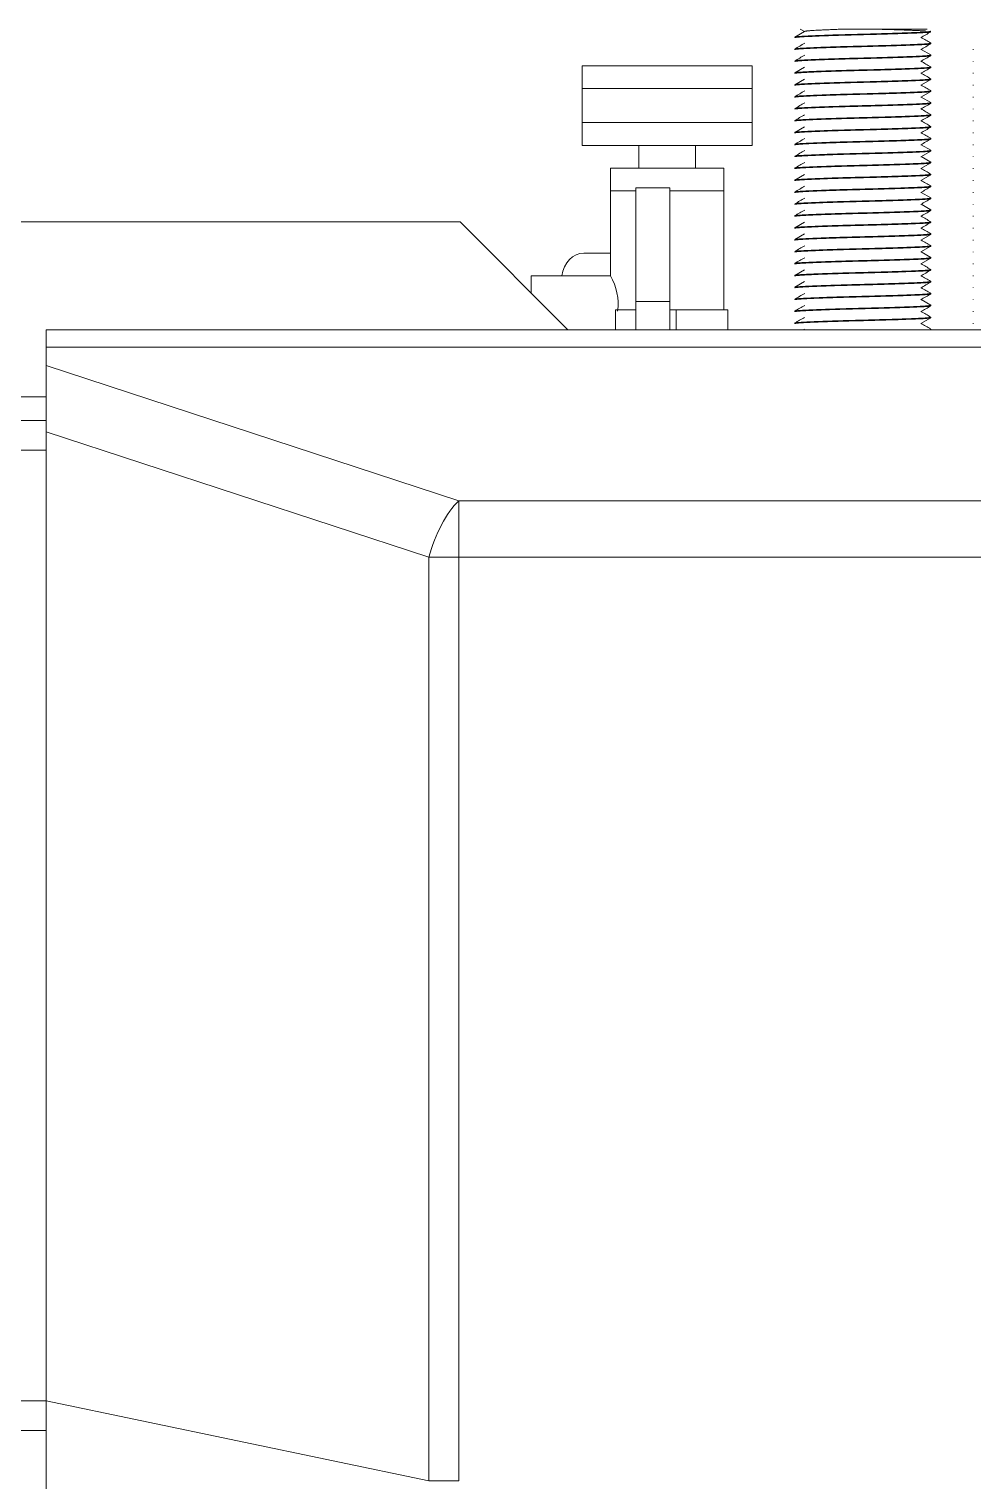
# Model space of a CAD drawing. Header units: millimetres. Extents: x 113490 to 142599, y -20467 to 115.
# Drawn here: x 134271.8 to 134355, y -6244.1 to -6116.2 of the extents above; entities that cross this region are included whole.
import ezdxf

# ---------------------------------------------------------------- set-up
doc = ezdxf.new("R2010")
doc.units = ezdxf.units.MM
doc.layers.add('DV1_0', color=7, linetype='Continuous')

msp = doc.modelspace()

# ---------------------------------------------------------------- linework, layer by layer
at = {"layer": 'DV1_0', "color": 7, "linetype": 'Continuous', "lineweight": 15}
for p, q in [((134340.13, -6116.39), (134339.26, -6116.89)), ((134339.75, -6116.18), (134340.12, -6116.39)), ((134350.94, -6116.18), (134343.8, -6116.18)), ((134339.26, -6117.95), (134339.26, -6118)), ((134351.26, -6118.46), (134350.4, -6117.97)), ((134351.26, -6117.47), (134351.26, -6117.42)), ((134351.26, -6118.52), (134351.26, -6118.47)), ((134354.98, -6117.95), (134354.98, -6118)), ((134335.52, -6119.43), (134320.52, -6119.43)), ((134320.52, -6119.43), (134320.52, -6124.43)), ((134335.52, -6124.43), (134335.52, -6119.43)), ((134339.26, -6119), (134339.26, -6119.05)), ((134340.13, -6119.54), (134339.26, -6120.04)), ((134351.26, -6119.57), (134351.26, -6119.52)), ((134354.98, -6119), (134354.98, -6119.05)), ((134339.26, -6120.05), (134339.26, -6120.1)), ((134340.13, -6120.59), (134339.26, -6121.09)), ((134339.26, -6121.1), (134339.26, -6121.15)), ((134350.39, -6121.13), (134351.26, -6120.62)), ((134351.26, -6120.62), (134351.26, -6120.57)), ((134354.98, -6120.05), (134354.98, -6120.1)), ((134354.98, -6121.1), (134354.98, -6121.15)), ((134335.52, -6121.43), (134320.52, -6121.43)), ((134320.52, -6121.43), (134320.52, -6126.43)), ((134335.52, -6126.43), (134335.52, -6121.43)), ((134339.26, -6122.15), (134339.26, -6122.2)), ((134350.39, -6122.17), (134351.26, -6121.67)), ((134351.26, -6122.66), (134350.4, -6122.17)), ((134351.26, -6121.67), (134351.26, -6121.62)), ((134354.98, -6122.15), (134354.98, -6122.2)), ((134339.26, -6123.2), (134339.26, -6123.25)), ((134351.26, -6122.72), (134351.26, -6122.67)), ((134351.26, -6123.77), (134351.26, -6123.72)), ((134354.98, -6123.2), (134354.98, -6123.25)), ((134335.52, -6124.43), (134320.52, -6124.43)), ((134339.26, -6124.25), (134339.26, -6124.3)), ((134340.13, -6124.79), (134339.26, -6125.29)), ((134351.26, -6124.82), (134351.26, -6124.77)), ((134354.98, -6124.25), (134354.98, -6124.3)), ((134339.26, -6125.3), (134339.26, -6125.35)), ((134351.26, -6125.87), (134351.26, -6125.82)), ((134354.98, -6125.3), (134354.98, -6125.35)), ((134335.52, -6126.43), (134320.52, -6126.43)), ((134325.52, -6126.43), (134325.52, -6128.43)), ((134325.52, -6126.43), (134325.52, -6128.43)), ((134330.52, -6128.43), (134330.52, -6126.43)), ((134330.52, -6128.43), (134330.52, -6126.43)), ((134339.26, -6126.35), (134339.26, -6126.4)), ((134339.26, -6127.4), (134339.26, -6127.45)), ((134350.39, -6127.43), (134351.26, -6126.93)), ((134351.26, -6126.86), (134350.4, -6126.37)), ((134351.26, -6127.91), (134350.4, -6127.42)), ((134351.26, -6126.92), (134351.26, -6126.87)), ((134354.98, -6126.35), (134354.98, -6126.4)), ((134354.98, -6127.4), (134354.98, -6127.45)), ((134333.02, -6128.43), (134323.02, -6128.43)), ((134323.02, -6128.43), (134323.02, -6137.93)), ((134333.02, -6140.93), (134333.02, -6128.43)), ((134339.26, -6128.45), (134339.26, -6128.5)), ((134350.39, -6128.48), (134351.26, -6127.97)), ((134351.26, -6127.97), (134351.26, -6127.92)), ((134354.98, -6128.45), (134354.98, -6128.5)), ((134340.13, -6128.99), (134339.26, -6129.49)), ((134339.26, -6129.5), (134339.26, -6129.55)), ((134350.39, -6129.53), (134351.26, -6129.02)), ((134351.26, -6129.02), (134351.26, -6128.97)), ((134351.26, -6130.07), (134351.26, -6130.02)), ((134354.98, -6129.5), (134354.98, -6129.55)), ((134325.26, -6130.43), (134323.02, -6130.43)), ((134323.02, -6130.43), (134323.02, -6137.95)), ((134325.26, -6140.18), (134325.26, -6130.18)), ((134325.26, -6130.18), (134328.26, -6130.18)), ((134328.26, -6130.18), (134328.26, -6140.18)), ((134333.02, -6130.43), (134328.26, -6130.43)), ((134333.02, -6140.93), (134333.02, -6130.43)), ((134339.26, -6130.55), (134339.26, -6130.6)), ((134351.26, -6131.06), (134350.4, -6130.57)), ((134351.26, -6131.12), (134351.26, -6131.07)), ((134354.98, -6130.55), (134354.98, -6130.6)), ((134339.26, -6131.6), (134339.26, -6131.65)), ((134339.26, -6132.65), (134339.26, -6132.7)), ((134351.26, -6132.11), (134350.4, -6131.62)), ((134351.26, -6132.17), (134351.26, -6132.12)), ((134354.98, -6131.6), (134354.98, -6131.65)), ((134354.98, -6132.65), (134354.98, -6132.7)), ((134239.76, -6133.18), (134309.76, -6133.18)), ((134309.76, -6133.18), (134309.76, -6133.18)), ((134319.26, -6142.68), (134309.76, -6133.18)), ((134319.26, -6142.68), (134309.76, -6133.18)), ((134340.13, -6133.19), (134339.26, -6133.69)), ((134339.26, -6133.7), (134339.26, -6133.75)), ((134351.26, -6133.22), (134351.26, -6133.17)), ((134354.98, -6133.7), (134354.98, -6133.75)), ((134340.13, -6134.24), (134339.26, -6134.74)), ((134339.26, -6134.75), (134339.26, -6134.8)), ((134350.39, -6134.78), (134351.26, -6134.28)), ((134351.26, -6134.27), (134351.26, -6134.22)), ((134354.98, -6134.75), (134354.98, -6134.8)), ((134323.02, -6135.93), (134320.66, -6135.93)), ((134339.26, -6135.8), (134339.26, -6135.85)), ((134350.39, -6135.82), (134351.26, -6135.32)), ((134350.39, -6136.88), (134351.26, -6136.37)), ((134351.26, -6136.31), (134350.4, -6135.82)), ((134351.26, -6135.32), (134351.26, -6135.27)), ((134351.26, -6136.37), (134351.26, -6136.32)), ((134354.98, -6135.8), (134354.98, -6135.85)), ((134339.26, -6136.85), (134339.26, -6136.9)), ((134340.13, -6137.39), (134339.26, -6137.89)), ((134351.26, -6137.42), (134351.26, -6137.37)), ((134354.98, -6136.85), (134354.98, -6136.9)), ((134316.02, -6137.93), (134316.02, -6139.44)), ((134323.02, -6137.93), (134316.02, -6137.93)), ((134339.26, -6137.9), (134339.26, -6137.95)), ((134340.13, -6138.44), (134339.26, -6138.94)), ((134339.26, -6138.95), (134339.26, -6139)), ((134351.26, -6138.47), (134351.26, -6138.42)), ((134354.98, -6137.9), (134354.98, -6137.95)), ((134354.98, -6138.95), (134354.98, -6139)), ((134325.26, -6142.68), (134325.26, -6140.18)), ((134328.26, -6140.18), (134325.26, -6140.18)), ((134328.26, -6142.68), (134328.26, -6140.18)), ((134339.26, -6140), (134339.26, -6140.05)), ((134351.26, -6140.51), (134350.4, -6140.02)), ((134351.26, -6139.52), (134351.26, -6139.47)), ((134354.98, -6140), (134354.98, -6140.05)), ((134325.26, -6140.93), (134323.46, -6140.93)), ((134323.46, -6140.93), (134323.46, -6142.68)), ((134328.8, -6140.93), (134328.26, -6140.93)), ((134331.08, -6140.93), (134328.8, -6140.93)), ((134328.8, -6140.93), (134328.8, -6142.68)), ((134333.36, -6140.93), (134331.08, -6140.93)), ((134333.36, -6140.93), (134333.36, -6142.68)), ((134339.26, -6141.05), (134339.26, -6141.1)), ((134350.39, -6142.13), (134351.26, -6141.62)), ((134351.26, -6140.57), (134351.26, -6140.52)), ((134351.26, -6141.62), (134351.26, -6141.57)), ((134354.98, -6141.05), (134354.98, -6141.1)), ((134273.26, -6142.68), (134273.26, -6144.22)), ((134372.24, -6142.68), (134273.26, -6142.68)), ((134339.26, -6142.1), (134339.26, -6142.15)), ((134340.13, -6142.64), (134340.06, -6142.68)), ((134351.25, -6142.68), (134351.26, -6142.67)), ((134351.26, -6142.67), (134351.26, -6142.62)), ((134354.98, -6142.1), (134354.98, -6142.15)), ((134273.26, -6144.22), (134273.26, -6145.84)), ((134273.26, -6145.84), (134273.26, -6151.67)), ((134273.26, -6150.68), (134270.26, -6150.68)), ((134273.26, -6151.67), (134273.26, -6237.07)), ((134273.26, -6237.07), (134273.26, -6245)), ((134273.26, -6239.68), (134270.26, -6239.68))]:
    msp.add_line(p, q, dxfattribs=at)
at = {"layer": 'DV1_0', "color": 7, "linetype": 'Continuous', "lineweight": 20}
for p, q in [((134373.57, -6144.22), (134273.26, -6144.22)), ((134273.26, -6145.84), (134309.64, -6157.76)), ((134270.26, -6148.58), (134273.26, -6148.58)), ((134273.26, -6151.67), (134307.02, -6162.73)), ((134273.26, -6153.28), (134270.26, -6153.28)), ((134309.64, -6157.76), (135339.26, -6157.76)), ((134309.64, -6157.76), (134309.64, -6162.73)), ((134309.64, -6162.73), (134307.02, -6162.73)), ((134307.02, -6162.73), (134307.02, -6244.13)), ((134309.64, -6162.73), (135339.26, -6162.73)), ((134309.64, -6162.73), (134309.64, -6244.13)), ((134273.26, -6237.08), (134270.26, -6237.08)), ((134273.26, -6237.07), (134307.02, -6244.13)), ((134309.64, -6244.13), (134307.02, -6244.13))]:
    msp.add_line(p, q, dxfattribs=at)
at = {"layer": 'DV1_0', "color": 7, "linetype": 'Continuous', "lineweight": 15}
msp.add_arc((134318.68, -6140.43), 5.01, 353.0524, 29.9416, dxfattribs=at)
msp.add_ellipse((134320.66, -6138.43), major_axis=(0, -2.5), ratio=0.790252, start_param=3.141593, end_param=4.511031, dxfattribs=at)
at = {"layer": 'DV1_0', "color": 7, "linetype": 'Continuous', "lineweight": 20}
msp.add_ellipse((134309.64, -6162.73), major_axis=(1.87, 5.7), ratio=0.419085, start_param=0.663512, end_param=1.707243, dxfattribs=at)
at = {"layer": 'DV1_0', "color": 7, "linetype": 'Continuous', "lineweight": 15}
for points, weights, knots in [([(134339.26, -6116.94), (134339.26, -6116.91), (134339.72, -6116.88), (134341.04, -6116.79), (134344.48, -6116.7), (134347.91, -6116.62), (134350.02, -6116.53), (134351.13, -6116.48), (134351.25, -6116.43)], [0.937005684544, 0.949367490769, 1, 0.866025403784, 1, 0.866025403784, 1, 0.924617813952, 0.934064754229], [0.98010034, 0.98010034, 0.98010034, 0.98181818, 0.98181818, 0.98636364, 0.98636364, 0.99090909, 0.99090909, 0.99346664, 0.99346664, 0.99346664]), ([(134339.27, -6116.89), (134339.32, -6116.86), (134339.72, -6116.83), (134341.04, -6116.74), (134344.48, -6116.65), (134347.91, -6116.57), (134350.02, -6116.48), (134351.35, -6116.42), (134351.25, -6116.36)], [0.940409653472, 0.955272571626, 1, 0.866025403784, 1, 0.866025403784, 1, 0.910927340067, 0.940294130174], [0.98211746, 0.98211746, 0.98211746, 0.98359662, 0.98359662, 0.98802723, 0.98802723, 0.99245785, 0.99245785, 0.99540353, 0.99540353, 0.99540353]), ([(134340.13, -6116.39), (134340.18, -6116.36), (134340.52, -6116.33), (134341.45, -6116.26), (134343.8, -6116.18)], [0.940735776671, 0.955757985195, 1, 0.886847543423, 0.964828014894], [0.994728127, 0.994728127, 0.994728127, 0.996209998, 0.996209998, 1, 1, 1]), ([(134339.26, -6117.99), (134339.26, -6117.96), (134339.72, -6117.93), (134341.04, -6117.84), (134344.48, -6117.75), (134347.91, -6117.67), (134350.02, -6117.58), (134351.26, -6117.53), (134351.26, -6117.47)], [0.937005684544, 0.949367490769, 1, 0.866025403784, 1, 0.866025403784, 1, 0.916657913015, 0.937005684544], [0.95282761, 0.95282761, 0.95282761, 0.95454545, 0.95454545, 0.95909091, 0.95909091, 0.96363636, 0.96363636, 0.96646397, 0.96646397, 0.96646397]), ([(134339.26, -6119.04), (134339.26, -6119.01), (134339.72, -6118.98), (134341.04, -6118.89), (134344.48, -6118.8), (134347.91, -6118.72), (134350.02, -6118.63), (134351.26, -6118.58), (134351.26, -6118.52)], [0.937005684544, 0.949367490769, 1, 0.866025403784, 1, 0.866025403784, 1, 0.916657913015, 0.937005684544], [0.92555488, 0.92555488, 0.92555488, 0.92727273, 0.92727273, 0.93181818, 0.93181818, 0.93636364, 0.93636364, 0.93919124, 0.93919124, 0.93919124]), ([(134339.28, -6117.93), (134339.35, -6117.9), (134339.72, -6117.88), (134341.04, -6117.79), (134344.48, -6117.7), (134347.91, -6117.62), (134350.02, -6117.53), (134351.32, -6117.48), (134351.26, -6117.41)], [0.943109560128, 0.95901964813, 1, 0.866025403784, 1, 0.866025403784, 1, 0.91315126906, 0.938901527465], [0.95565768, 0.95565768, 0.95565768, 0.95701293, 0.95701293, 0.96144354, 0.96144354, 0.96587416, 0.96587416, 0.96874629, 0.96874629, 0.96874629]), ([(134339.28, -6118.98), (134339.35, -6118.95), (134339.72, -6118.93), (134341.04, -6118.84), (134344.48, -6118.75), (134347.91, -6118.67), (134350.02, -6118.58), (134351.37, -6118.52), (134351.25, -6118.46)], [0.942920757725, 0.958775347131, 1, 0.866025403784, 1, 0.866025403784, 1, 0.909947002662, 0.940954901324], [0.92906591, 0.92906591, 0.92906591, 0.93042923, 0.93042923, 0.93485985, 0.93485985, 0.93929046, 0.93929046, 0.94226857, 0.94226857, 0.94226857]), ([(134339.26, -6120.04), (134339.31, -6120.01), (134339.72, -6119.98), (134341.04, -6119.89), (134344.48, -6119.8), (134347.91, -6119.72), (134350.02, -6119.63), (134351.42, -6119.57), (134351.24, -6119.51)], [0.939713309122, 0.954198913777, 1, 0.866025403784, 1, 0.866025403784, 1, 0.907072492652, 0.943057807076], [0.90233087, 0.90233087, 0.90233087, 0.90384554, 0.90384554, 0.90827616, 0.90827616, 0.91270677, 0.91270677, 0.91577994, 0.91577994, 0.91577994]), ([(134339.26, -6120.09), (134339.26, -6120.06), (134339.72, -6120.03), (134341.04, -6119.94), (134344.48, -6119.85), (134347.91, -6119.77), (134350.02, -6119.68), (134351.26, -6119.63), (134351.26, -6119.57)], [0.937005684544, 0.949367490769, 1, 0.866025403784, 1, 0.866025403784, 1, 0.916657913015, 0.937005684544], [0.89828215, 0.89828215, 0.89828215, 0.9, 0.9, 0.90454545, 0.90454545, 0.90909091, 0.90909091, 0.91191852, 0.91191852, 0.91191852]), ([(134339.26, -6121.14), (134339.26, -6121.11), (134339.72, -6121.08), (134341.04, -6120.99), (134344.48, -6120.9), (134347.91, -6120.82), (134350.02, -6120.73), (134351.26, -6120.68), (134351.26, -6120.62)], [0.937005684544, 0.949367490769, 1, 0.866025403784, 1, 0.866025403784, 1, 0.916657913015, 0.937005684544], [0.87100943, 0.87100943, 0.87100943, 0.87272727, 0.87272727, 0.87727273, 0.87727273, 0.88181818, 0.88181818, 0.88464579, 0.88464579, 0.88464579]), ([(134339.27, -6121.09), (134339.31, -6121.06), (134339.72, -6121.03), (134341.04, -6120.94), (134344.48, -6120.85), (134347.91, -6120.77), (134350.02, -6120.68), (134351.38, -6120.62), (134351.25, -6120.56)], [0.939846462589, 0.954408382882, 1, 0.866025403784, 1, 0.866025403784, 1, 0.909587042622, 0.941204725272], [0.87575411, 0.87575411, 0.87575411, 0.87726185, 0.87726185, 0.88169246, 0.88169246, 0.88612308, 0.88612308, 0.88911309, 0.88911309, 0.88911309]), ([(134339.26, -6122.19), (134339.26, -6122.16), (134339.72, -6122.13), (134341.04, -6122.04), (134344.48, -6121.95), (134347.91, -6121.87), (134350.02, -6121.78), (134351.26, -6121.73), (134351.26, -6121.67)], [0.937005684544, 0.949367490769, 1, 0.866025403784, 1, 0.866025403784, 1, 0.916657913015, 0.937005684544], [0.8437367, 0.8437367, 0.8437367, 0.84545455, 0.84545455, 0.85, 0.85, 0.85454545, 0.85454545, 0.85737306, 0.85737306, 0.85737306]), ([(134339.28, -6122.13), (134339.34, -6122.1), (134339.72, -6122.08), (134341.04, -6121.99), (134344.48, -6121.9), (134347.91, -6121.82), (134350.02, -6121.73), (134351.32, -6121.68), (134351.26, -6121.61)], [0.942523596791, 0.958253723104, 1, 0.866025403784, 1, 0.866025403784, 1, 0.913211915691, 0.938865619464], [0.84929758, 0.84929758, 0.84929758, 0.85067816, 0.85067816, 0.85510877, 0.85510877, 0.85953939, 0.85953939, 0.86240952, 0.86240952, 0.86240952]), ([(134339.26, -6123.24), (134339.26, -6123.21), (134339.72, -6123.18), (134341.04, -6123.09), (134344.48, -6123), (134347.91, -6122.92), (134350.02, -6122.83), (134351.26, -6122.78), (134351.26, -6122.72)], [0.937005684544, 0.949367490769, 1, 0.866025403784, 1, 0.866025403784, 1, 0.916657913015, 0.937005684544], [0.81646397, 0.81646397, 0.81646397, 0.81818182, 0.81818182, 0.82272727, 0.82272727, 0.82727273, 0.82727273, 0.83010034, 0.83010034, 0.83010034]), ([(134339.27, -6124.24), (134339.32, -6124.21), (134339.72, -6124.18), (134341.04, -6124.09), (134344.48, -6124), (134347.91, -6123.92), (134350.02, -6123.83), (134351.41, -6123.77), (134351.24, -6123.71)], [0.940379779749, 0.955227576202, 1, 0.866025403784, 1, 0.866025403784, 1, 0.907404373793, 0.942802415562], [0.79603012, 0.79603012, 0.79603012, 0.79751077, 0.79751077, 0.80194139, 0.80194139, 0.806372, 0.806372, 0.80943419, 0.80943419, 0.80943419]), ([(134339.28, -6123.18), (134339.36, -6123.15), (134339.72, -6123.13), (134341.04, -6123.04), (134344.48, -6122.95), (134347.91, -6122.87), (134350.02, -6122.78), (134351.35, -6122.72), (134351.25, -6122.66)], [0.943411927292, 0.959406186163, 1, 0.866025403784, 1, 0.866025403784, 1, 0.911003390223, 0.940244069836], [0.822752, 0.822752, 0.822752, 0.82409446, 0.82409446, 0.82852508, 0.82852508, 0.83295569, 0.83295569, 0.83589886, 0.83589886, 0.83589886]), ([(134339.26, -6124.29), (134339.26, -6124.26), (134339.72, -6124.23), (134341.04, -6124.14), (134344.48, -6124.05), (134347.91, -6123.97), (134350.02, -6123.88), (134351.26, -6123.83), (134351.26, -6123.77)], [0.937005684544, 0.949367490769, 1, 0.866025403784, 1, 0.866025403784, 1, 0.916657913015, 0.937005684544], [0.78919124, 0.78919124, 0.78919124, 0.79090909, 0.79090909, 0.79545455, 0.79545455, 0.8, 0.8, 0.80282761, 0.80282761, 0.80282761]), ([(134339.26, -6125.29), (134339.3, -6125.26), (134339.72, -6125.23), (134341.04, -6125.14), (134344.48, -6125.05), (134347.91, -6124.97), (134350.02, -6124.88), (134351.4, -6124.82), (134351.25, -6124.76)], [0.93946088209, 0.953796016575, 1, 0.866025403784, 1, 0.866025403784, 1, 0.908359497092, 0.942085772819], [0.76939909, 0.76939909, 0.76939909, 0.77092708, 0.77092708, 0.77535769, 0.77535769, 0.77978831, 0.77978831, 0.78281891, 0.78281891, 0.78281891]), ([(134339.26, -6125.34), (134339.26, -6125.31), (134339.72, -6125.28), (134341.04, -6125.19), (134344.48, -6125.1), (134347.91, -6125.02), (134350.02, -6124.93), (134351.26, -6124.88), (134351.26, -6124.82)], [0.937005684544, 0.949367490769, 1, 0.866025403784, 1, 0.866025403784, 1, 0.916657913015, 0.937005684544], [0.76191852, 0.76191852, 0.76191852, 0.76363636, 0.76363636, 0.76818182, 0.76818182, 0.77272727, 0.77272727, 0.77555488, 0.77555488, 0.77555488]), ([(134339.26, -6126.39), (134339.26, -6126.36), (134339.72, -6126.33), (134341.04, -6126.24), (134344.48, -6126.15), (134347.91, -6126.07), (134350.02, -6125.98), (134351.26, -6125.93), (134351.26, -6125.87)], [0.937005684544, 0.949367490769, 1, 0.866025403784, 1, 0.866025403784, 1, 0.916657913015, 0.937005684544], [0.73464579, 0.73464579, 0.73464579, 0.73636364, 0.73636364, 0.74090909, 0.74090909, 0.74545455, 0.74545455, 0.74828215, 0.74828215, 0.74828215]), ([(134339.27, -6126.33), (134339.34, -6126.3), (134339.72, -6126.28), (134341.04, -6126.19), (134344.48, -6126.1), (134347.91, -6126.02), (134350.02, -6125.93), (134351.32, -6125.88), (134351.26, -6125.81)], [0.941813228179, 0.957292806461, 1, 0.866025403784, 1, 0.866025403784, 1, 0.912855027697, 0.939078506014], [0.74293104, 0.74293104, 0.74293104, 0.74434339, 0.74434339, 0.748774, 0.748774, 0.75320462, 0.75320462, 0.75608655, 0.75608655, 0.75608655]), ([(134339.26, -6127.44), (134339.26, -6127.41), (134339.72, -6127.38), (134341.04, -6127.29), (134344.48, -6127.2), (134347.91, -6127.12), (134350.02, -6127.03), (134351.26, -6126.98), (134351.26, -6126.92)], [0.937005684544, 0.949367490769, 1, 0.866025403784, 1, 0.866025403784, 1, 0.916657913015, 0.937005684544], [0.70737306, 0.70737306, 0.70737306, 0.70909091, 0.70909091, 0.71363636, 0.71363636, 0.71818182, 0.71818182, 0.72100943, 0.72100943, 0.72100943]), ([(134339.28, -6127.38), (134339.36, -6127.35), (134339.72, -6127.33), (134341.04, -6127.24), (134344.48, -6127.15), (134347.91, -6127.07), (134350.02, -6126.98), (134351.34, -6126.93), (134351.26, -6126.86)], [0.943596258038, 0.959639076609, 1, 0.866025403784, 1, 0.866025403784, 1, 0.911962578916, 0.939627503352], [0.71642494, 0.71642494, 0.71642494, 0.71775969, 0.71775969, 0.72219031, 0.72219031, 0.72662093, 0.72662093, 0.72953237, 0.72953237, 0.72953237]), ([(134339.26, -6128.49), (134339.26, -6128.46), (134339.72, -6128.43), (134341.04, -6128.34), (134344.48, -6128.25), (134347.91, -6128.17), (134350.02, -6128.08), (134351.26, -6128.03), (134351.26, -6127.97)], [0.937005684544, 0.949367490769, 1, 0.866025403784, 1, 0.866025403784, 1, 0.916657913015, 0.937005684544], [0.68010034, 0.68010034, 0.68010034, 0.68181818, 0.68181818, 0.68636364, 0.68636364, 0.69090909, 0.69090909, 0.6937367, 0.6937367, 0.6937367]), ([(134339.27, -6128.43), (134339.33, -6128.41), (134339.72, -6128.38), (134341.04, -6128.29), (134344.48, -6128.2), (134347.91, -6128.12), (134350.02, -6128.03), (134351.4, -6127.97), (134351.25, -6127.91)], [0.941224818249, 0.956467072199, 1, 0.866025403784, 1, 0.866025403784, 1, 0.908057190003, 0.942309652079], [0.68973634, 0.68973634, 0.68973634, 0.691176, 0.691176, 0.69560662, 0.69560662, 0.70003723, 0.70003723, 0.70307783, 0.70307783, 0.70307783]), ([(134339.26, -6129.49), (134339.3, -6129.46), (134339.72, -6129.43), (134341.04, -6129.34), (134344.48, -6129.25), (134347.91, -6129.17), (134350.02, -6129.08), (134351.41, -6129.02), (134351.24, -6128.96)], [0.939291130934, 0.953520627137, 1, 0.866025403784, 1, 0.866025403784, 1, 0.907529299377, 0.942707133853], [0.66305521, 0.66305521, 0.66305521, 0.66459231, 0.66459231, 0.66902293, 0.66902293, 0.67345354, 0.67345354, 0.6765116, 0.6765116, 0.6765116]), ([(134339.26, -6129.54), (134339.26, -6129.51), (134339.72, -6129.48), (134341.04, -6129.39), (134344.48, -6129.3), (134347.91, -6129.22), (134350.02, -6129.13), (134351.26, -6129.08), (134351.26, -6129.02)], [0.937005684544, 0.949367490769, 1, 0.866025403784, 1, 0.866025403784, 1, 0.916657913015, 0.937005684544], [0.65282761, 0.65282761, 0.65282761, 0.65454545, 0.65454545, 0.65909091, 0.65909091, 0.66363636, 0.66363636, 0.66646397, 0.66646397, 0.66646397]), ([(134339.26, -6130.59), (134339.26, -6130.56), (134339.72, -6130.53), (134341.04, -6130.44), (134344.48, -6130.35), (134347.91, -6130.27), (134350.02, -6130.18), (134351.26, -6130.13), (134351.26, -6130.07)], [0.937005684544, 0.949367490769, 1, 0.866025403784, 1, 0.866025403784, 1, 0.916657913015, 0.937005684544], [0.62555488, 0.62555488, 0.62555488, 0.62727273, 0.62727273, 0.63181818, 0.63181818, 0.63636364, 0.63636364, 0.63919124, 0.63919124, 0.63919124]), ([(134339.27, -6130.53), (134339.33, -6130.51), (134339.72, -6130.48), (134341.04, -6130.39), (134344.48, -6130.3), (134347.91, -6130.22), (134350.02, -6130.13), (134351.34, -6130.08), (134351.26, -6130.01)], [0.941071399518, 0.956246952046, 1, 0.866025403784, 1, 0.866025403784, 1, 0.912036569576, 0.939581083352], [0.63656168, 0.63656168, 0.63656168, 0.63800862, 0.63800862, 0.64243923, 0.64243923, 0.64686985, 0.64686985, 0.64977885, 0.64977885, 0.64977885]), ([(134339.26, -6131.64), (134339.26, -6131.61), (134339.72, -6131.58), (134341.04, -6131.49), (134344.48, -6131.4), (134347.91, -6131.32), (134350.02, -6131.23), (134351.26, -6131.18), (134351.26, -6131.12)], [0.937005684544, 0.949367490769, 1, 0.866025403784, 1, 0.866025403784, 1, 0.916657913015, 0.937005684544], [0.59828215, 0.59828215, 0.59828215, 0.6, 0.6, 0.60454545, 0.60454545, 0.60909091, 0.60909091, 0.61191852, 0.61191852, 0.61191852]), ([(134339.28, -6131.58), (134339.36, -6131.55), (134339.72, -6131.53), (134341.04, -6131.44), (134344.48, -6131.35), (134347.91, -6131.27), (134350.02, -6131.18), (134351.32, -6131.13), (134351.26, -6131.06)], [0.943477815595, 0.959489667189, 1, 0.866025403784, 1, 0.866025403784, 1, 0.91271238853, 0.939164655087], [0.61008523, 0.61008523, 0.61008523, 0.61142492, 0.61142492, 0.61585554, 0.61585554, 0.62028616, 0.62028616, 0.62317281, 0.62317281, 0.62317281]), ([(134339.26, -6132.69), (134339.26, -6132.66), (134339.72, -6132.63), (134341.04, -6132.54), (134344.48, -6132.45), (134347.91, -6132.37), (134350.02, -6132.28), (134351.26, -6132.23), (134351.26, -6132.17)], [0.937005684544, 0.949367490769, 1, 0.866025403784, 1, 0.866025403784, 1, 0.916657913015, 0.937005684544], [0.57100943, 0.57100943, 0.57100943, 0.57272727, 0.57272727, 0.57727273, 0.57727273, 0.58181818, 0.58181818, 0.58464579, 0.58464579, 0.58464579]), ([(134339.27, -6132.63), (134339.34, -6132.6), (134339.72, -6132.58), (134341.04, -6132.49), (134344.48, -6132.4), (134347.91, -6132.32), (134350.02, -6132.23), (134351.39, -6132.17), (134351.25, -6132.11)], [0.942179632222, 0.957793095246, 1, 0.866025403784, 1, 0.866025403784, 1, 0.908952300797, 0.941654682047], [0.58344543, 0.58344543, 0.58344543, 0.58484123, 0.58484123, 0.58927185, 0.58927185, 0.59370246, 0.59370246, 0.59671346, 0.59671346, 0.59671346]), ([(134339.26, -6133.69), (134339.3, -6133.66), (134339.72, -6133.63), (134341.04, -6133.54), (134344.48, -6133.45), (134347.91, -6133.37), (134350.02, -6133.28), (134351.42, -6133.22), (134351.24, -6133.16)], [0.939390346916, 0.953682032033, 1, 0.866025403784, 1, 0.866025403784, 1, 0.907104578681, 0.943032972411], [0.55672578, 0.55672578, 0.55672578, 0.55825754, 0.55825754, 0.56268816, 0.56268816, 0.56711877, 0.56711877, 0.57019087, 0.57019087, 0.57019087]), ([(134339.26, -6133.74), (134339.26, -6133.71), (134339.72, -6133.68), (134341.04, -6133.59), (134344.48, -6133.5), (134347.91, -6133.42), (134350.02, -6133.33), (134351.26, -6133.28), (134351.26, -6133.22)], [0.937005684544, 0.949367490769, 1, 0.866025403784, 1, 0.866025403784, 1, 0.916657913015, 0.937005684544], [0.5437367, 0.5437367, 0.5437367, 0.54545455, 0.54545455, 0.55, 0.55, 0.55454545, 0.55454545, 0.55737306, 0.55737306, 0.55737306]), ([(134339.26, -6134.79), (134339.26, -6134.76), (134339.72, -6134.73), (134341.04, -6134.64), (134344.48, -6134.55), (134347.91, -6134.47), (134350.02, -6134.38), (134351.26, -6134.33), (134351.26, -6134.27)], [0.937005684544, 0.949367490769, 1, 0.866025403784, 1, 0.866025403784, 1, 0.916657913015, 0.937005684544], [0.51646397, 0.51646397, 0.51646397, 0.51818182, 0.51818182, 0.52272727, 0.52272727, 0.52727273, 0.52727273, 0.53010034, 0.53010034, 0.53010034]), ([(134339.27, -6134.74), (134339.32, -6134.71), (134339.72, -6134.68), (134341.04, -6134.59), (134344.48, -6134.5), (134347.91, -6134.42), (134350.02, -6134.33), (134351.35, -6134.27), (134351.25, -6134.21)], [0.940385977938, 0.955236919326, 1, 0.866025403784, 1, 0.866025403784, 1, 0.910880795997, 0.940324853187], [0.53019351, 0.53019351, 0.53019351, 0.53167385, 0.53167385, 0.53610446, 0.53610446, 0.54053508, 0.54053508, 0.5434823, 0.5434823, 0.5434823]), ([(134339.26, -6135.84), (134339.26, -6135.81), (134339.72, -6135.78), (134341.04, -6135.69), (134344.48, -6135.6), (134347.91, -6135.52), (134350.02, -6135.43), (134351.26, -6135.38), (134351.26, -6135.32)], [0.937005684544, 0.949367490769, 1, 0.866025403784, 1, 0.866025403784, 1, 0.916657913015, 0.937005684544], [0.48919124, 0.48919124, 0.48919124, 0.49090909, 0.49090909, 0.49545455, 0.49545455, 0.5, 0.5, 0.50282761, 0.50282761, 0.50282761]), ([(134339.26, -6136.89), (134339.26, -6136.86), (134339.72, -6136.83), (134341.04, -6136.74), (134344.48, -6136.65), (134347.91, -6136.57), (134350.02, -6136.48), (134351.26, -6136.43), (134351.26, -6136.37)], [0.937005684544, 0.949367490769, 1, 0.866025403784, 1, 0.866025403784, 1, 0.916657913015, 0.937005684544], [0.46191852, 0.46191852, 0.46191852, 0.46363636, 0.46363636, 0.46818182, 0.46818182, 0.47272727, 0.47272727, 0.47555488, 0.47555488, 0.47555488]), ([(134339.28, -6135.78), (134339.35, -6135.75), (134339.72, -6135.73), (134341.04, -6135.64), (134344.48, -6135.55), (134347.91, -6135.47), (134350.02, -6135.38), (134351.32, -6135.33), (134351.26, -6135.26)], [0.943090954014, 0.958995674764, 1, 0.866025403784, 1, 0.866025403784, 1, 0.913161813371, 0.938895276443], [0.50373412, 0.50373412, 0.50373412, 0.50509016, 0.50509016, 0.50952077, 0.50952077, 0.51395139, 0.51395139, 0.51682317, 0.51682317, 0.51682317]), ([(134339.28, -6136.83), (134339.35, -6136.8), (134339.72, -6136.78), (134341.04, -6136.69), (134344.48, -6136.6), (134347.91, -6136.52), (134350.02, -6136.43), (134351.37, -6136.37), (134351.25, -6136.31)], [0.942944413397, 0.9588060832, 1, 0.866025403784, 1, 0.866025403784, 1, 0.90998676411, 0.94092754285], [0.47714416, 0.47714416, 0.47714416, 0.47850646, 0.47850646, 0.48293708, 0.48293708, 0.48736769, 0.48736769, 0.49034448, 0.49034448, 0.49034448]), ([(134339.26, -6137.89), (134339.31, -6137.86), (134339.72, -6137.83), (134341.04, -6137.74), (134344.48, -6137.65), (134347.91, -6137.57), (134350.02, -6137.48), (134351.42, -6137.42), (134351.24, -6137.36)], [0.939730352436, 0.954225840736, 1, 0.866025403784, 1, 0.866025403784, 1, 0.907078428939, 0.943053210057], [0.45040899, 0.45040899, 0.45040899, 0.45192277, 0.45192277, 0.45635339, 0.45635339, 0.460784, 0.460784, 0.46385697, 0.46385697, 0.46385697]), ([(134339.26, -6137.94), (134339.26, -6137.91), (134339.72, -6137.88), (134341.04, -6137.79), (134344.48, -6137.7), (134347.91, -6137.62), (134350.02, -6137.53), (134351.26, -6137.48), (134351.26, -6137.42)], [0.937005684544, 0.949367490769, 1, 0.866025403784, 1, 0.866025403784, 1, 0.916657913015, 0.937005684544], [0.43464579, 0.43464579, 0.43464579, 0.43636364, 0.43636364, 0.44090909, 0.44090909, 0.44545455, 0.44545455, 0.44828215, 0.44828215, 0.44828215]), ([(134339.26, -6138.99), (134339.26, -6138.96), (134339.72, -6138.93), (134341.04, -6138.84), (134344.48, -6138.75), (134347.91, -6138.67), (134350.02, -6138.58), (134351.26, -6138.53), (134351.26, -6138.47)], [0.937005684544, 0.949367490769, 1, 0.866025403784, 1, 0.866025403784, 1, 0.916657913015, 0.937005684544], [0.40737306, 0.40737306, 0.40737306, 0.40909091, 0.40909091, 0.41363636, 0.41363636, 0.41818182, 0.41818182, 0.42100943, 0.42100943, 0.42100943]), ([(134339.27, -6138.94), (134339.31, -6138.91), (134339.72, -6138.88), (134341.04, -6138.79), (134344.48, -6138.7), (134347.91, -6138.62), (134350.02, -6138.53), (134351.38, -6138.47), (134351.25, -6138.41)], [0.93982861428, 0.954380424162, 1, 0.866025403784, 1, 0.866025403784, 1, 0.909534255051, 0.941241686814], [0.42383041, 0.42383041, 0.42383041, 0.42533908, 0.42533908, 0.42976969, 0.42976969, 0.43420031, 0.43420031, 0.43719206, 0.43719206, 0.43719206]), ([(134339.26, -6140.04), (134339.26, -6140.01), (134339.72, -6139.98), (134341.04, -6139.89), (134344.48, -6139.8), (134347.91, -6139.72), (134350.02, -6139.63), (134351.26, -6139.58), (134351.26, -6139.52)], [0.937005684544, 0.949367490769, 1, 0.866025403784, 1, 0.866025403784, 1, 0.916657913015, 0.937005684544], [0.38010034, 0.38010034, 0.38010034, 0.38181818, 0.38181818, 0.38636364, 0.38636364, 0.39090909, 0.39090909, 0.3937367, 0.3937367, 0.3937367]), ([(134339.28, -6139.98), (134339.34, -6139.95), (134339.72, -6139.93), (134341.04, -6139.84), (134344.48, -6139.75), (134347.91, -6139.67), (134350.02, -6139.58), (134351.32, -6139.53), (134351.26, -6139.46)], [0.942498740042, 0.958220717788, 1, 0.866025403784, 1, 0.866025403784, 1, 0.913205611169, 0.938869347167], [0.39737372, 0.39737372, 0.39737372, 0.39875539, 0.39875539, 0.403186, 0.403186, 0.40761662, 0.40761662, 0.41048696, 0.41048696, 0.41048696]), ([(134339.26, -6141.09), (134339.26, -6141.06), (134339.72, -6141.03), (134341.04, -6140.94), (134344.48, -6140.85), (134347.91, -6140.77), (134350.02, -6140.68), (134351.26, -6140.63), (134351.26, -6140.57)], [0.937005684544, 0.949367490769, 1, 0.866025403784, 1, 0.866025403784, 1, 0.916657913015, 0.937005684544], [0.35282761, 0.35282761, 0.35282761, 0.35454545, 0.35454545, 0.35909091, 0.35909091, 0.36363636, 0.36363636, 0.36646397, 0.36646397, 0.36646397]), ([(134339.26, -6142.14), (134339.26, -6142.11), (134339.72, -6142.08), (134341.04, -6141.99), (134344.48, -6141.9), (134347.91, -6141.82), (134350.02, -6141.73), (134351.26, -6141.68), (134351.26, -6141.62)], [0.937005684544, 0.949367490769, 1, 0.866025403784, 1, 0.866025403784, 1, 0.916657913015, 0.937005684544], [0.32555488, 0.32555488, 0.32555488, 0.32727273, 0.32727273, 0.33181818, 0.33181818, 0.33636364, 0.33636364, 0.33919124, 0.33919124, 0.33919124]), ([(134339.27, -6142.09), (134339.32, -6142.06), (134339.72, -6142.03), (134341.04, -6141.94), (134344.48, -6141.85), (134347.91, -6141.77), (134350.02, -6141.68), (134351.41, -6141.62), (134351.24, -6141.56)], [0.940407993887, 0.955270074366, 1, 0.866025403784, 1, 0.866025403784, 1, 0.907423388393, 0.942787882917], [0.34410876, 0.34410876, 0.34410876, 0.345588, 0.345588, 0.35001862, 0.35001862, 0.35444923, 0.35444923, 0.35751079, 0.35751079, 0.35751079]), ([(134339.28, -6141.03), (134339.36, -6141), (134339.72, -6140.98), (134341.04, -6140.89), (134344.48, -6140.8), (134347.91, -6140.72), (134350.02, -6140.63), (134351.35, -6140.57), (134351.25, -6140.51)], [0.94342438897, 0.959421995447, 1, 0.866025403784, 1, 0.866025403784, 1, 0.911041697925, 0.940218919025], [0.37082976, 0.37082976, 0.37082976, 0.37217169, 0.37217169, 0.37660231, 0.37660231, 0.38103292, 0.38103292, 0.38397483, 0.38397483, 0.38397483])]:
    msp.add_rational_spline(points, weights, degree=2, knots=knots, dxfattribs=at)
msp.add_rational_spline([(134350.8, -6116.35), (134349.48, -6116.27), (134346.04, -6116.18)], [1, 0.866025403784, 1], degree=2, dxfattribs=at)
for points in [[(134350.38, -6116.93), (134350.67, -6116.76), (134350.96, -6116.6), (134351.25, -6116.43)], [(134351.25, -6117.41), (134350.97, -6117.25), (134350.69, -6117.08), (134350.4, -6116.92)], [(134340.14, -6117.43), (134339.85, -6117.6), (134339.56, -6117.76), (134339.28, -6117.93)], [(134340.14, -6118.48), (134339.85, -6118.65), (134339.56, -6118.82), (134339.28, -6118.98)], [(134350.38, -6117.98), (134350.67, -6117.82), (134350.96, -6117.65), (134351.25, -6117.48)], [(134350.38, -6119.03), (134350.67, -6118.86), (134350.96, -6118.7), (134351.25, -6118.53)], [(134350.39, -6120.08), (134350.68, -6119.91), (134350.97, -6119.74), (134351.25, -6119.58)], [(134351.25, -6119.51), (134350.97, -6119.35), (134350.69, -6119.18), (134350.4, -6119.02)], [(134351.24, -6120.56), (134350.96, -6120.39), (134350.68, -6120.23), (134350.4, -6120.07)], [(134351.25, -6121.61), (134350.97, -6121.45), (134350.68, -6121.28), (134350.4, -6121.12)], [(134340.14, -6121.63), (134339.85, -6121.8), (134339.56, -6121.97), (134339.27, -6122.13)], [(134340.14, -6122.68), (134339.86, -6122.85), (134339.57, -6123.01), (134339.28, -6123.18)], [(134350.39, -6123.23), (134350.68, -6123.06), (134350.97, -6122.89), (134351.26, -6122.73)], [(134351.25, -6123.71), (134350.97, -6123.55), (134350.69, -6123.38), (134350.4, -6123.22)], [(134340.13, -6123.74), (134339.84, -6123.9), (134339.55, -6124.07), (134339.27, -6124.24)], [(134350.38, -6124.28), (134350.67, -6124.11), (134350.96, -6123.95), (134351.25, -6123.78)], [(134350.38, -6125.33), (134350.67, -6125.17), (134350.96, -6125), (134351.25, -6124.83)], [(134351.24, -6124.76), (134350.96, -6124.59), (134350.68, -6124.43), (134350.4, -6124.27)], [(134340.14, -6125.83), (134339.85, -6126), (134339.56, -6126.17), (134339.27, -6126.33)], [(134350.38, -6126.38), (134350.67, -6126.21), (134350.96, -6126.05), (134351.25, -6125.88)], [(134351.25, -6125.81), (134350.97, -6125.64), (134350.68, -6125.48), (134350.4, -6125.32)], [(134340.15, -6126.88), (134339.86, -6127.05), (134339.57, -6127.21), (134339.28, -6127.38)], [(134340.14, -6127.93), (134339.85, -6128.1), (134339.56, -6128.27), (134339.27, -6128.44)], [(134351.25, -6128.96), (134350.96, -6128.79), (134350.68, -6128.63), (134350.4, -6128.47)], [(134340.13, -6130.03), (134339.85, -6130.2), (134339.56, -6130.37), (134339.27, -6130.54)], [(134350.39, -6130.58), (134350.68, -6130.41), (134350.96, -6130.24), (134351.25, -6130.08)], [(134351.24, -6130.01), (134350.96, -6129.84), (134350.68, -6129.68), (134350.4, -6129.52)], [(134340.14, -6131.08), (134339.86, -6131.25), (134339.57, -6131.41), (134339.28, -6131.58)], [(134350.38, -6131.63), (134350.67, -6131.47), (134350.96, -6131.3), (134351.25, -6131.13)], [(134340.14, -6132.13), (134339.85, -6132.3), (134339.56, -6132.47), (134339.27, -6132.63)], [(134350.38, -6132.68), (134350.67, -6132.52), (134350.96, -6132.35), (134351.25, -6132.18)], [(134351.25, -6133.16), (134350.97, -6133), (134350.68, -6132.83), (134350.4, -6132.67)], [(134350.38, -6133.73), (134350.67, -6133.56), (134350.96, -6133.4), (134351.25, -6133.23)], [(134351.24, -6134.21), (134350.96, -6134.04), (134350.68, -6133.88), (134350.4, -6133.72)], [(134351.25, -6135.26), (134350.97, -6135.1), (134350.69, -6134.93), (134350.4, -6134.77)], [(134340.14, -6135.28), (134339.85, -6135.45), (134339.56, -6135.61), (134339.28, -6135.78)], [(134340.14, -6136.33), (134339.85, -6136.5), (134339.56, -6136.66), (134339.28, -6136.83)], [(134350.38, -6137.93), (134350.67, -6137.76), (134350.96, -6137.6), (134351.25, -6137.43)], [(134351.25, -6137.36), (134350.97, -6137.2), (134350.69, -6137.03), (134350.4, -6136.87)], [(134350.38, -6138.98), (134350.67, -6138.82), (134350.96, -6138.65), (134351.25, -6138.48)], [(134351.24, -6138.41), (134350.96, -6138.24), (134350.68, -6138.08), (134350.4, -6137.92)], [(134351.25, -6139.46), (134350.97, -6139.3), (134350.68, -6139.13), (134350.4, -6138.97)], [(134340.14, -6139.48), (134339.85, -6139.65), (134339.56, -6139.82), (134339.27, -6139.98)], [(134350.38, -6140.03), (134350.67, -6139.87), (134350.96, -6139.7), (134351.25, -6139.53)], [(134340.13, -6141.59), (134339.84, -6141.75), (134339.55, -6141.92), (134339.27, -6142.09)], [(134340.14, -6140.53), (134339.86, -6140.7), (134339.57, -6140.86), (134339.28, -6141.03)], [(134350.39, -6141.08), (134350.67, -6140.91), (134350.96, -6140.75), (134351.25, -6140.58)], [(134351.25, -6141.56), (134350.97, -6141.4), (134350.69, -6141.23), (134350.4, -6141.07)], [(134351.24, -6142.61), (134350.96, -6142.44), (134350.68, -6142.28), (134350.4, -6142.12)]]:
    msp.add_open_spline(points, degree=3, dxfattribs=at)

doc.saveas('drawing.dxf')
